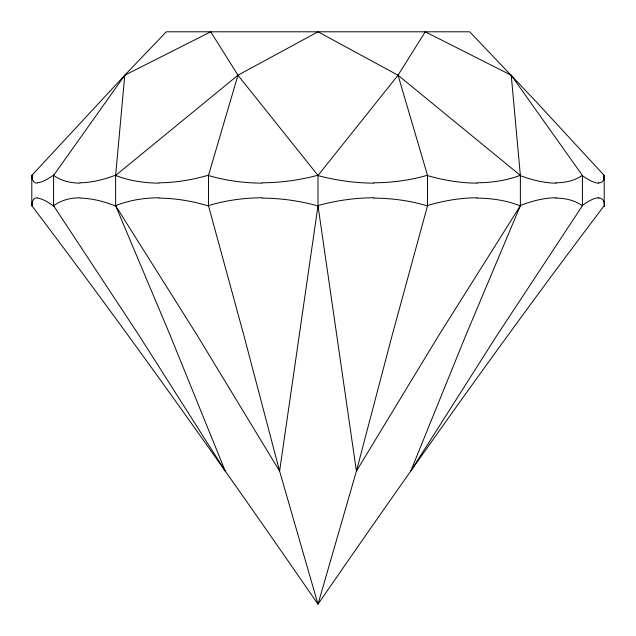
<?xml version="1.0" encoding="UTF-8"?>
<svg xmlns="http://www.w3.org/2000/svg" width="636" height="636" viewBox="0 0 636 636"><rect width="100%" height="100%" fill="white"/><g stroke="black" fill="none" stroke-linecap="round" stroke-linejoin="round"><path stroke-width="0.95" d="M115.625 175.449L124.775 75.223L166.314 31.8L469.686 31.8L534.471 99.9L604.2 175.449L604.2 205.698C505.382 336.031 410.872 469.575 318 604.2C225.128 469.575 130.626 336.031 31.8 205.698L31.8 175.449L124.775 75.223L210.739 31.8L237.959 75.223L318 175.449L318 205.698L279.594 471.149L318 604.2L356.406 471.149L391.967 335.999L427.527 205.698L427.527 175.449L398.041 75.223L318 31.8L237.959 75.223L115.625 175.449L115.625 205.698L170.456 335.999L225.287 471.149L139.435 335.999L53.583 205.698L53.583 175.449L124.775 75.223M237.959 75.223L208.473 175.449L208.473 205.698L244.033 335.999L279.594 471.149L197.613 335.999L115.625 205.698M511.225 75.223L520.375 175.449L520.375 205.698L465.544 335.999L410.713 471.149L496.565 335.999L582.417 205.698L582.417 175.449L511.225 75.223L425.261 31.8L398.041 75.223L318 175.449M520.375 205.698L438.387 335.999L356.406 471.149L318 205.698M398.041 75.223L520.375 175.449M598.627 198.122A172.507 27.348 -53.8 0 1 604.383 206.438M582.767 205.134A172.507 27.515 -54 0 1 598.866 197.772M555.904 198.122A172.507 77.87 -49.2 0 1 582.361 205.762M520.463 205.452A172.507 78.148 -49.4 0 1 556.103 197.772M476.968 198.122A172.507 116.547 -37.8 0 1 520.264 205.841M427.527 205.531A172.507 116.889 -37.9 0 1 477.087 197.772M373.825 198.122A172.507 137.471 -15.2 0 1 427.424 205.881M317.968 205.571A172.507 137.837 -15.3 0 1 373.857 197.772M262.183 198.122A172.507 137.471 15.2 0 1 317.936 205.921M208.425 205.611A172.507 137.797 15.4 0 1 262.119 197.772M159.048 198.122A172.507 116.547 37.8 0 1 208.489 205.961M115.593 205.651A172.507 116.778 38 0 1 158.889 197.772M80.104 198.122A172.507 77.87 49.2 0 1 115.744 206.04M53.615 205.73A172.507 77.982 49.4 0 1 79.89 197.78M37.389 198.138A172.507 27.348 53.8 0 1 54.004 206.366M32.086 206.064A172.507 27.316 54 0 1 37.142 197.788M31.689 205.563A171.863 27.253 53.8 0 1 32.078 202.161M32.007 178.931A175.345 27.571 -52.9 0 1 31.577 175.727M37.127 183.128A176.037 27.65 -53.1 0 1 32.078 175.107M54.012 174.781A176.037 27.483 -52.9 0 1 37.381 182.778M79.874 183.136A176.037 78.729 -48.4 0 1 53.607 175.417M115.752 175.107A176.037 78.459 -48.3 0 1 80.104 182.794M158.889 183.144A176.037 117.835 -37 0 1 115.593 175.488M208.489 175.178A176.037 117.485 -36.9 0 1 159.048 182.794M262.119 183.144A176.037 138.99 -14.8 0 1 208.425 175.536M317.936 175.226A176.037 138.632 -14.8 0 1 262.191 182.794M373.865 183.144A176.037 138.99 14.8 0 1 317.968 175.568M427.416 175.258A176.037 138.672 14.7 0 1 373.825 182.794M477.095 183.144A176.037 117.835 37 0 1 427.535 175.608M520.264 175.298A176.037 117.596 36.8 0 1 476.968 182.794M556.118 183.144A176.037 78.729 48.4 0 1 520.463 175.679M582.353 175.377A176.037 78.618 48.2 0 1 555.912 182.794M598.881 183.144A176.037 27.65 53.1 0 1 582.767 175.989M604.391 175.687A176.037 27.674 52.9 0 1 598.635 182.794M603.922 175.107A176.037 27.65 53.1 0 1 603.699 178.478"/></g></svg>
